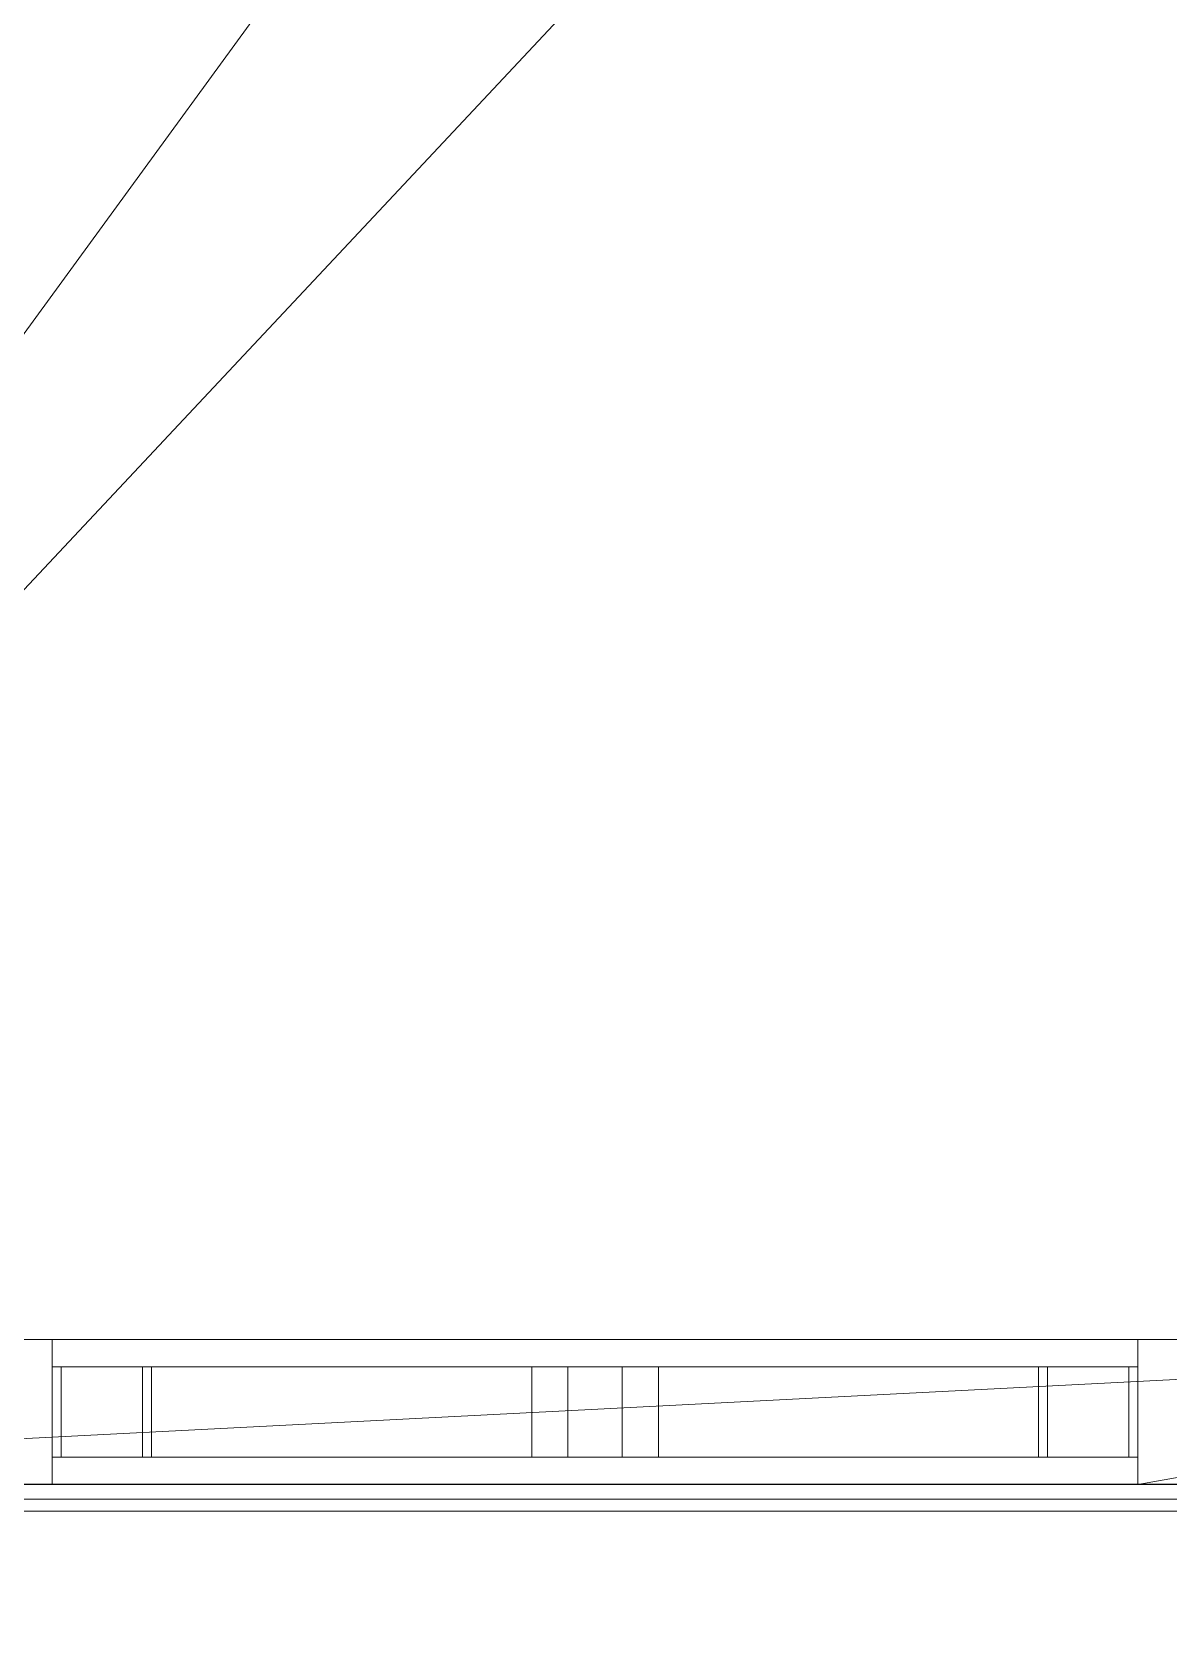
# Model space of a CAD drawing. Header units: millimetres. Extents: x -40035 to 35850, y -22604 to 20487.
# Drawn here: x 24765 to 26650, y -19821 to -17166 of the extents above; entities that cross this region are included whole.
import ezdxf

# ---------------------------------------------------------------- set-up
doc = ezdxf.new("R2010")
doc.units = ezdxf.units.MM
for name, color, linetype, lineweight in [('A-FLOR', 192, 'Continuous', 9), ('A-GLAZ-CWMG', 51, 'Continuous', 9), ('A-WALL', 113, 'Continuous', 9), ('I-WALL', 2, 'Continuous', 9), ('S-FNDN', 32, 'Continuous', 9)]:
    doc.layers.add(name, color=color, linetype=linetype, lineweight=lineweight)

# ---------------------------------------------------------------- blocks, each defined once
blk = doc.blocks.new('Pfosten rechteckig - 6 x 12-728818-_3D_')
at = {"layer": 'A-GLAZ-CWMG'}
mesh = blk.add_polyface(dxfattribs=at)
corners = [(0, 75), (-150, 75), (-150, -75), (0, -75)]
mesh.append_faces([[corners[k] for k in face] for face in [(2, 3, 0, 1)]])
mesh = blk.add_polyface(dxfattribs=at)
corners = [(-150, 75), (0, 75), (0, 75, -100), (-150, 75, -100)]
mesh.append_faces([[corners[k] for k in face] for face in [(0, 1, 2, 3)]])
mesh = blk.add_polyface(dxfattribs=at)
corners = [(-150, -75), (-150, 75), (-150, 75, -100), (-150, -75, -100)]
mesh.append_faces([[corners[k] for k in face] for face in [(0, 1, 2, 3)]])
mesh = blk.add_polyface(dxfattribs=at)
corners = [(0, 75), (0, -75), (0, -75, -100), (0, 75, -100)]
mesh.append_faces([[corners[k] for k in face] for face in [(0, 1, 2, 3)]])
mesh = blk.add_polyface(dxfattribs=at)
corners = [(0, -75), (-150, -75), (-150, -75, -100), (0, -75, -100)]
mesh.append_faces([[corners[k] for k in face] for face in [(0, 1, 2, 3)]])
blk = doc.blocks.new('Pfosten rechteckig - 6 x 12-728804-_3D_')
at = {"layer": 'A-GLAZ-CWMG'}
mesh = blk.add_polyface(dxfattribs=at)
corners = [(0, 75), (-150, 75), (-150, -75), (0, -75)]
mesh.append_faces([[corners[k] for k in face] for face in [(2, 3, 0, 1)]])
mesh = blk.add_polyface(dxfattribs=at)
corners = [(-150, 75), (0, 75), (0, 75, -90), (-150, 75, -90)]
mesh.append_faces([[corners[k] for k in face] for face in [(3, 0, 1, 2)]])
mesh = blk.add_polyface(dxfattribs=at)
corners = [(-150, -75), (-150, 75), (-150, 75, -90), (-150, -75, -90)]
mesh.append_faces([[corners[k] for k in face] for face in [(0, 1, 2, 3)]])
mesh = blk.add_polyface(dxfattribs=at)
corners = [(0, 75), (0, -75), (0, -75, -90), (0, 75, -90)]
mesh.append_faces([[corners[k] for k in face] for face in [(0, 1, 2, 3)]])
mesh = blk.add_polyface(dxfattribs=at)
corners = [(0, -75), (-150, -75), (-150, -75, -90), (0, -75, -90)]
mesh.append_faces([[corners[k] for k in face] for face in [(3, 0, 1, 2)]])
blk = doc.blocks.new('Pfosten rechteckig - 6 x 12-728810-_3D_')
at = {"layer": 'A-GLAZ-CWMG'}
mesh = blk.add_polyface(dxfattribs=at)
corners = [(75, 75), (-75, 75), (-75, -75), (75, -75)]
mesh.append_faces([[corners[k] for k in face] for face in [(2, 3, 0, 1)]])
mesh = blk.add_polyface(dxfattribs=at)
corners = [(-75, 75), (75, 75), (75, 75, -100), (-75, 75, -100)]
mesh.append_faces([[corners[k] for k in face] for face in [(0, 1, 2, 3)]])
mesh = blk.add_polyface(dxfattribs=at)
corners = [(-75, -75), (-75, 75), (-75, 75, -100), (-75, -75, -100)]
mesh.append_faces([[corners[k] for k in face] for face in [(0, 1, 2, 3)]])
mesh = blk.add_polyface(dxfattribs=at)
corners = [(75, 75), (75, -75), (75, -75, -100), (75, 75, -100)]
mesh.append_faces([[corners[k] for k in face] for face in [(0, 1, 2, 3)]])
mesh = blk.add_polyface(dxfattribs=at)
corners = [(75, -75), (-75, -75), (-75, -75, -100), (75, -75, -100)]
mesh.append_faces([[corners[k] for k in face] for face in [(0, 1, 2, 3)]])
blk = doc.blocks.new('Pfosten rechteckig - 6 x 12-997213-_3D_')
at = {"layer": 'A-GLAZ-CWMG'}
mesh = blk.add_polyface(dxfattribs=at)
corners = [(0, 75), (-150, 75), (-150, -75), (0, -75)]
mesh.append_faces([[corners[k] for k in face] for face in [(2, 3, 0, 1)]])
mesh = blk.add_polyface(dxfattribs=at)
corners = [(0, 75, -630), (0, -75, -630), (-150, -75, -630), (-150, 75, -630)]
mesh.append_faces([[corners[k] for k in face] for face in [(0, 1, 2, 3)]])
mesh = blk.add_polyface(dxfattribs=at)
corners = [(-150, 75), (0, 75), (0, 75, -630), (-150, 75, -630)]
mesh.append_faces([[corners[k] for k in face] for face in [(0, 1, 2, 3)]])
mesh = blk.add_polyface(dxfattribs=at)
corners = [(-150, -75), (-150, 75), (-150, 75, -630), (-150, -75, -630)]
mesh.append_faces([[corners[k] for k in face] for face in [(0, 1, 2, 3)]])
mesh = blk.add_polyface(dxfattribs=at)
corners = [(0, 75), (0, -75), (0, -75, -630), (0, 75, -630)]
mesh.append_faces([[corners[k] for k in face] for face in [(0, 1, 2, 3)]])
mesh = blk.add_polyface(dxfattribs=at)
corners = [(0, -75), (-150, -75), (-150, -75, -630), (0, -75, -630)]
mesh.append_faces([[corners[k] for k in face] for face in [(0, 1, 2, 3)]])
blk = doc.blocks.new('Pfosten rechteckig - 6 x 12-997211-_3D_')
at = {"layer": 'A-GLAZ-CWMG'}
mesh = blk.add_polyface(dxfattribs=at)
corners = [(0, 75), (-150, 75), (-150, -75), (0, -75)]
mesh.append_faces([[corners[k] for k in face] for face in [(2, 3, 0, 1)]])
mesh = blk.add_polyface(dxfattribs=at)
corners = [(0, 75, -630), (0, -75, -630), (-150, -75, -630), (-150, 75, -630)]
mesh.append_faces([[corners[k] for k in face] for face in [(0, 1, 2, 3)]])
mesh = blk.add_polyface(dxfattribs=at)
corners = [(-150, 75), (0, 75), (0, 75, -630), (-150, 75, -630)]
mesh.append_faces([[corners[k] for k in face] for face in [(0, 1, 2, 3)]])
mesh = blk.add_polyface(dxfattribs=at)
corners = [(-150, -75), (-150, 75), (-150, 75, -630), (-150, -75, -630)]
mesh.append_faces([[corners[k] for k in face] for face in [(0, 1, 2, 3)]])
mesh = blk.add_polyface(dxfattribs=at)
corners = [(0, 75), (0, -75), (0, -75, -630), (0, 75, -630)]
mesh.append_faces([[corners[k] for k in face] for face in [(0, 1, 2, 3)]])
mesh = blk.add_polyface(dxfattribs=at)
corners = [(0, -75), (-150, -75), (-150, -75, -630), (0, -75, -630)]
mesh.append_faces([[corners[k] for k in face] for face in [(0, 1, 2, 3)]])
blk = doc.blocks.new('Pfosten rechteckig - 6 x 12-727933-_3D_')
at = {"layer": 'A-GLAZ-CWMG'}
mesh = blk.add_polyface(dxfattribs=at)
corners = [(0, 75, -90), (0, -75, -90), (-150, -75, -90), (-150, 75, -90)]
mesh.append_faces([[corners[k] for k in face] for face in [(0, 1, 2, 3)]])
mesh = blk.add_polyface(dxfattribs=at)
corners = [(-150, 75), (0, 75), (0, 75, -90), (-150, 75, -90)]
mesh.append_faces([[corners[k] for k in face] for face in [(0, 1, 2, 3)]])
mesh = blk.add_polyface(dxfattribs=at)
corners = [(-150, -75), (-150, 75), (-150, 75, -90), (-150, -75, -90)]
mesh.append_faces([[corners[k] for k in face] for face in [(3, 0, 1, 2)]])
mesh = blk.add_polyface(dxfattribs=at)
corners = [(0, 75), (0, -75), (0, -75, -90), (0, 75, -90)]
mesh.append_faces([[corners[k] for k in face] for face in [(3, 0, 1, 2)]])
mesh = blk.add_polyface(dxfattribs=at)
corners = [(0, -75), (-150, -75), (-150, -75, -90), (0, -75, -90)]
mesh.append_faces([[corners[k] for k in face] for face in [(0, 1, 2, 3)]])
blk = doc.blocks.new('Pfosten rechteckig - 6 x 12-729088-_3D_')
at = {"layer": 'A-GLAZ-CWMG'}
mesh = blk.add_polyface(dxfattribs=at)
corners = [(-150, 75), (0, 75), (0, 75, -1510), (-150, 75, -1510)]
mesh.append_faces([[corners[k] for k in face] for face in [(3, 0, 1, 2)]])
mesh = blk.add_polyface(dxfattribs=at)
corners = [(-150, -75), (-150, 75), (-150, 75, -1510), (-150, -75, -1510)]
mesh.append_faces([[corners[k] for k in face] for face in [(0, 1, 2, 3)]])
mesh = blk.add_polyface(dxfattribs=at)
corners = [(0, 75), (0, -75), (0, -75, -1510), (0, 75, -1510)]
mesh.append_faces([[corners[k] for k in face] for face in [(0, 1, 2, 3)]])
mesh = blk.add_polyface(dxfattribs=at)
corners = [(0, -75), (-150, -75), (-150, -75, -1510), (0, -75, -1510)]
mesh.append_faces([[corners[k] for k in face] for face in [(3, 0, 1, 2)]])
blk = doc.blocks.new('Pfosten rechteckig - 6 x 12-727904-_3D_')
at = {"layer": 'A-GLAZ-CWMG'}
mesh = blk.add_polyface(dxfattribs=at)
corners = [(75, 75, -90), (75, -75, -90), (-75, -75, -90), (-75, 75, -90)]
mesh.append_faces([[corners[k] for k in face] for face in [(0, 1, 2, 3)]])
mesh = blk.add_polyface(dxfattribs=at)
corners = [(-75, 75), (75, 75), (75, 75, -90), (-75, 75, -90)]
mesh.append_faces([[corners[k] for k in face] for face in [(0, 1, 2, 3)]])
mesh = blk.add_polyface(dxfattribs=at)
corners = [(-75, -75), (-75, 75), (-75, 75, -90), (-75, -75, -90)]
mesh.append_faces([[corners[k] for k in face] for face in [(0, 1, 2, 3)]])
mesh = blk.add_polyface(dxfattribs=at)
corners = [(75, 75), (75, -75), (75, -75, -90), (75, 75, -90)]
mesh.append_faces([[corners[k] for k in face] for face in [(0, 1, 2, 3)]])
mesh = blk.add_polyface(dxfattribs=at)
corners = [(75, -75), (-75, -75), (-75, -75, -90), (75, -75, -90)]
mesh.append_faces([[corners[k] for k in face] for face in [(0, 1, 2, 3)]])
blk = doc.blocks.new('Pfosten rechteckig - 6 x 12-728488-_3D_')
at = {"layer": 'A-GLAZ-CWMG'}
mesh = blk.add_polyface(dxfattribs=at)
corners = [(-150, 75), (0, 75), (0, 75, -800), (-150, 75, -800)]
mesh.append_faces([[corners[k] for k in face] for face in [(3, 0, 1, 2)]])
mesh = blk.add_polyface(dxfattribs=at)
corners = [(-150, -75), (-150, 75), (-150, 75, -800), (-150, -75, -800)]
mesh.append_faces([[corners[k] for k in face] for face in [(3, 0, 1, 2)]])
mesh = blk.add_polyface(dxfattribs=at)
corners = [(0, 75), (0, -75), (0, -75, -800), (0, 75, -800)]
mesh.append_faces([[corners[k] for k in face] for face in [(3, 0, 1, 2)]])
mesh = blk.add_polyface(dxfattribs=at)
corners = [(0, -75), (-150, -75), (-150, -75, -800), (0, -75, -800)]
mesh.append_faces([[corners[k] for k in face] for face in [(3, 0, 1, 2)]])
blk = doc.blocks.new('Pfosten rechteckig - 6 x 12-728821-_3D_')
at = {"layer": 'A-GLAZ-CWMG'}
mesh = blk.add_polyface(dxfattribs=at)
corners = [(0, 75, -100), (0, -75, -100), (-150, -75, -100), (-150, 75, -100)]
mesh.append_faces([[corners[k] for k in face] for face in [(0, 1, 2, 3)]])
mesh = blk.add_polyface(dxfattribs=at)
corners = [(-150, 75), (0, 75), (0, 75, -100), (-150, 75, -100)]
mesh.append_faces([[corners[k] for k in face] for face in [(0, 1, 2, 3)]])
mesh = blk.add_polyface(dxfattribs=at)
corners = [(-150, -75), (-150, 75), (-150, 75, -100), (-150, -75, -100)]
mesh.append_faces([[corners[k] for k in face] for face in [(3, 0, 1, 2)]])
mesh = blk.add_polyface(dxfattribs=at)
corners = [(0, 75), (0, -75), (0, -75, -100), (0, 75, -100)]
mesh.append_faces([[corners[k] for k in face] for face in [(3, 0, 1, 2)]])
mesh = blk.add_polyface(dxfattribs=at)
corners = [(0, -75), (-150, -75), (-150, -75, -100), (0, -75, -100)]
mesh.append_faces([[corners[k] for k in face] for face in [(0, 1, 2, 3)]])
blk = doc.blocks.new('Pfosten rechteckig - 6 x 12-728478-_3D_')
at = {"layer": 'A-GLAZ-CWMG'}
mesh = blk.add_polyface(dxfattribs=at)
corners = [(-75, 75), (75, 75), (75, 75, -800), (-75, 75, -800)]
mesh.append_faces([[corners[k] for k in face] for face in [(3, 0, 1, 2)]])
mesh = blk.add_polyface(dxfattribs=at)
corners = [(-75, -75), (-75, 75), (-75, 75, -800), (-75, -75, -800)]
mesh.append_faces([[corners[k] for k in face] for face in [(3, 0, 1, 2)]])
mesh = blk.add_polyface(dxfattribs=at)
corners = [(75, 75), (75, -75), (75, -75, -800), (75, 75, -800)]
mesh.append_faces([[corners[k] for k in face] for face in [(3, 0, 1, 2)]])
mesh = blk.add_polyface(dxfattribs=at)
corners = [(75, -75), (-75, -75), (-75, -75, -800), (75, -75, -800)]
mesh.append_faces([[corners[k] for k in face] for face in [(3, 0, 1, 2)]])
blk = doc.blocks.new('Pfosten rechteckig - 6 x 12-997209-_3D_')
at = {"layer": 'A-GLAZ-CWMG'}
mesh = blk.add_polyface(dxfattribs=at)
corners = [(75, 75), (-75, 75), (-75, -75), (75, -75)]
mesh.append_faces([[corners[k] for k in face] for face in [(2, 3, 0, 1)]])
mesh = blk.add_polyface(dxfattribs=at)
corners = [(75, 75, -630), (75, -75, -630), (-75, -75, -630), (-75, 75, -630)]
mesh.append_faces([[corners[k] for k in face] for face in [(0, 1, 2, 3)]])
mesh = blk.add_polyface(dxfattribs=at)
corners = [(-75, 75), (75, 75), (75, 75, -630), (-75, 75, -630)]
mesh.append_faces([[corners[k] for k in face] for face in [(0, 1, 2, 3)]])
mesh = blk.add_polyface(dxfattribs=at)
corners = [(-75, -75), (-75, 75), (-75, 75, -630), (-75, -75, -630)]
mesh.append_faces([[corners[k] for k in face] for face in [(0, 1, 2, 3)]])
mesh = blk.add_polyface(dxfattribs=at)
corners = [(75, 75), (75, -75), (75, -75, -630), (75, 75, -630)]
mesh.append_faces([[corners[k] for k in face] for face in [(0, 1, 2, 3)]])
mesh = blk.add_polyface(dxfattribs=at)
corners = [(75, -75), (-75, -75), (-75, -75, -630), (75, -75, -630)]
mesh.append_faces([[corners[k] for k in face] for face in [(0, 1, 2, 3)]])
blk = doc.blocks.new('Pfosten rechteckig - 6 x 12-729089-_3D_')
at = {"layer": 'A-GLAZ-CWMG'}
mesh = blk.add_polyface(dxfattribs=at)
corners = [(-150, 75), (0, 75), (0, 75, -1510), (-150, 75, -1510)]
mesh.append_faces([[corners[k] for k in face] for face in [(0, 1, 2, 3)]])
mesh = blk.add_polyface(dxfattribs=at)
corners = [(-150, -75), (-150, 75), (-150, 75, -1510), (-150, -75, -1510)]
mesh.append_faces([[corners[k] for k in face] for face in [(0, 1, 2, 3)]])
mesh = blk.add_polyface(dxfattribs=at)
corners = [(0, 75), (0, -75), (0, -75, -1510), (0, 75, -1510)]
mesh.append_faces([[corners[k] for k in face] for face in [(0, 1, 2, 3)]])
mesh = blk.add_polyface(dxfattribs=at)
corners = [(0, -75), (-150, -75), (-150, -75, -1510), (0, -75, -1510)]
mesh.append_faces([[corners[k] for k in face] for face in [(0, 1, 2, 3)]])
blk = doc.blocks.new('Pfosten rechteckig - 6 x 12-728490-_3D_')
at = {"layer": 'A-GLAZ-CWMG'}
mesh = blk.add_polyface(dxfattribs=at)
corners = [(-150, 75), (0, 75), (0, 75, -800), (-150, 75, -800)]
mesh.append_faces([[corners[k] for k in face] for face in [(3, 0, 1, 2)]])
mesh = blk.add_polyface(dxfattribs=at)
corners = [(-150, -75), (-150, 75), (-150, 75, -800), (-150, -75, -800)]
mesh.append_faces([[corners[k] for k in face] for face in [(3, 0, 1, 2)]])
mesh = blk.add_polyface(dxfattribs=at)
corners = [(0, 75), (0, -75), (0, -75, -800), (0, 75, -800)]
mesh.append_faces([[corners[k] for k in face] for face in [(3, 0, 1, 2)]])
mesh = blk.add_polyface(dxfattribs=at)
corners = [(0, -75), (-150, -75), (-150, -75, -800), (0, -75, -800)]
mesh.append_faces([[corners[k] for k in face] for face in [(3, 0, 1, 2)]])
blk = doc.blocks.new('Pfosten rechteckig - 6 x 12-729081-_3D_')
at = {"layer": 'A-GLAZ-CWMG'}
mesh = blk.add_polyface(dxfattribs=at)
corners = [(-75, 75), (75, 75), (75, 75, -1510), (-75, 75, -1510)]
mesh.append_faces([[corners[k] for k in face] for face in [(0, 1, 2, 3)]])
mesh = blk.add_polyface(dxfattribs=at)
corners = [(-75, -75), (-75, 75), (-75, 75, -1510), (-75, -75, -1510)]
mesh.append_faces([[corners[k] for k in face] for face in [(0, 1, 2, 3)]])
mesh = blk.add_polyface(dxfattribs=at)
corners = [(75, 75), (75, -75), (75, -75, -1510), (75, 75, -1510)]
mesh.append_faces([[corners[k] for k in face] for face in [(0, 1, 2, 3)]])
mesh = blk.add_polyface(dxfattribs=at)
corners = [(75, -75), (-75, -75), (-75, -75, -1510), (75, -75, -1510)]
mesh.append_faces([[corners[k] for k in face] for face in [(0, 1, 2, 3)]])

msp = doc.modelspace()

# ---------------------------------------------------------------- block references
at = {"layer": 'A-GLAZ-CWMG', "rotation": 180}
for name, p in [('Pfosten rechteckig - 6 x 12-728804-_3D_', (24798.4, -19453, 2500)), ('Pfosten rechteckig - 6 x 12-729088-_3D_', (24798.4, -19453, 2410)), ('Pfosten rechteckig - 6 x 12-728821-_3D_', (24798.4, -19453, 100)), ('Pfosten rechteckig - 6 x 12-728490-_3D_', (24798.4, -19453, 900))]:
    msp.add_blockref(name, p, dxfattribs=at)
at = {"layer": 'A-GLAZ-CWMG', "extrusion": (0, 0, -1), "rotation": 180}
for name, p in [('Pfosten rechteckig - 6 x 12-728810-_3D_', (-24888.4, -19453)), ('Pfosten rechteckig - 6 x 12-727904-_3D_', (-24888.4, -19453, -2410)), ('Pfosten rechteckig - 6 x 12-728478-_3D_', (-24888.4, -19453, -100)), ('Pfosten rechteckig - 6 x 12-729081-_3D_', (-24888.4, -19453, -900)), ('Pfosten rechteckig - 6 x 12-728810-_3D_', (-25668.4, -19453)), ('Pfosten rechteckig - 6 x 12-728478-_3D_', (-25668.4, -19453, -100)), ('Pfosten rechteckig - 6 x 12-727904-_3D_', (-25668.4, -19453, -2410)), ('Pfosten rechteckig - 6 x 12-729081-_3D_', (-25668.4, -19453, -900)), ('Pfosten rechteckig - 6 x 12-728810-_3D_', (-25728.4, -19453)), ('Pfosten rechteckig - 6 x 12-728478-_3D_', (-25728.4, -19453, -100)), ('Pfosten rechteckig - 6 x 12-727904-_3D_', (-25728.4, -19453, -2410)), ('Pfosten rechteckig - 6 x 12-729081-_3D_', (-25728.4, -19453, -900)), ('Pfosten rechteckig - 6 x 12-728810-_3D_', (-26508.4, -19453)), ('Pfosten rechteckig - 6 x 12-727904-_3D_', (-26508.4, -19453, -2410)), ('Pfosten rechteckig - 6 x 12-728478-_3D_', (-26508.4, -19453, -100)), ('Pfosten rechteckig - 6 x 12-729081-_3D_', (-26508.4, -19453, -900)), ('Pfosten rechteckig - 6 x 12-728818-_3D_', (-26598.4, -19453)), ('Pfosten rechteckig - 6 x 12-727933-_3D_', (-26598.4, -19453, -2410)), ('Pfosten rechteckig - 6 x 12-728488-_3D_', (-26598.4, -19453, -100)), ('Pfosten rechteckig - 6 x 12-729089-_3D_', (-26598.4, -19453, -900))]:
    msp.add_blockref(name, p, dxfattribs=at)
at = {"layer": 'A-GLAZ-CWMG', "extrusion": (-1, 0, 0), "rotation": 270}
for p in [(19453, 0, -24963.4), (19453, 0, -25803.4)]:
    msp.add_blockref('Pfosten rechteckig - 6 x 12-997213-_3D_', p, dxfattribs=at)
at = {"layer": 'A-GLAZ-CWMG', "extrusion": (1, 0, 0), "rotation": 90}
for name, p in [('Pfosten rechteckig - 6 x 12-997209-_3D_', (-19453, 2410, 25593.4)), ('Pfosten rechteckig - 6 x 12-997209-_3D_', (-19453, 100, 25593.4)), ('Pfosten rechteckig - 6 x 12-997211-_3D_', (-19453, 2500, 25593.4)), ('Pfosten rechteckig - 6 x 12-997209-_3D_', (-19453, 900, 25593.4)), ('Pfosten rechteckig - 6 x 12-997211-_3D_', (-19453, 2500, 26433.4)), ('Pfosten rechteckig - 6 x 12-997209-_3D_', (-19453, 2410, 26433.4)), ('Pfosten rechteckig - 6 x 12-997209-_3D_', (-19453, 100, 26433.4)), ('Pfosten rechteckig - 6 x 12-997209-_3D_', (-19453, 900, 26433.4))]:
    msp.add_blockref(name, p, dxfattribs=at)

# ---------------------------------------------------------------- meshes
at = {"layer": 'A-FLOR'}
mesh = msp.add_polyface(dxfattribs=at)
corners = [(35708.4, -19573, 4300), (35708.4, 15367.4, 4300), (22023.4, 15367.4, 4300), (22023.4, 18917.4, 4300), (-33711.6, 18917.4, 4300), (-33711.6, 6517.4, 4300), (-39715.4, 6517.4, 4300), (-39715.4, 2191.3, 4300), (-39591.6, 2191.3, 4300), (-39591.6, 6397.4, 4300), (21318.4, 6397.4, 4300), (21318.4, -767.6, 4300), (20018.4, -767.6, 4300), (20018.4, -2467.6, 4300), (21083.4, -2467.6, 4300), (21083.4, -2287.6, 4300), (21318.4, -2287.6, 4300), (21318.4, -11702.6, 4300), (-39591.6, -11702.6, 4300), (-39591.6, -1458.7, 4300), (-39715.4, -1458.7, 4300), (-39715.4, -11822.6, 4300), (-33714.6, -11822.6, 4300), (-33714.6, -21222.6, 4300), (-31115.5, -21222.6, 4300), (-30206.2, -22450.3, 4300), (-28926.2, -22450.3, 4300), (-27996.5, -21222.6, 4300), (-7441.6, -21222.6, 4300), (-6513.1, -22476.2, 4300), (-5153.1, -22476.2, 4300), (-4203.9, -21222.6, 4300), (16285.4, -21222.6, 4300), (17202, -22460.1, 4300), (18551.8, -22460.1, 4300), (19488.9, -21222.6, 4300), (22024.6, -21222.6, 4300), (22024.6, -19573, 4300), (22144.6, -19573, 4300), (22144.6, -11942.6, 4300), (28098.4, -11942.6, 4300), (28098.4, 6606.5, 4300), (22168.9, 6606.5, 4300), (22168.9, 7667.4, 4300), (28098.4, 7667.4, 4300), (28098.4, 7684.4, 4300), (29453.4, 7684.4, 4300), (29453.4, -13074.8, 4300), (28098.4, -13074.8, 4300), (23360.7, -13074.8, 4300), (23360.7, -19573, 4300), (-33594.6, -12527.6, 4300), (-32514.6, -12527.6, 4300), (-32514.6, -11942.6, 4300), (-28326.7, -11942.6, 4300), (-28326.7, -14852.6, 4300), (-33594.6, -14852.6, 4300), (-33591.6, 9482.4, 4300), (-28884.6, 9482.4, 4300), (-28884.6, 6637.4, 4300), (-32514.6, 6637.4, 4300), (-32514.6, 7197.4, 4300), (-32914.6, 7197.4, 4300), (-32914.6, 7162.4, 4300), (-33591.6, 7162.4, 4300), (-8951.7, 6617.4, 4300), (-28414.6, 6617.4, 4300), (-28414.6, 9482.4, 4300), (-8951.7, 9482.4, 4300)]
mesh.append_faces([[corners[k] for k in face] for face in [(9, 6, 7, 8), (63, 60, 61, 62)]], dxfattribs={"vtx0": -1})
mesh.append_faces([[corners[k] for k in face] for face in [(31, 17, 54), (16, 41, 11, 15), (58, 67, 4, 57)]], dxfattribs={"vtx0": -1, "vtx1": -1, "vtx2": -1})
mesh.append_faces([[corners[k] for k in face] for face in [(28, 31, 54, 55), (55, 24, 27, 28), (5, 66, 59, 60)]], dxfattribs={"vtx0": -1, "vtx1": -1, "vtx3": -1})
mesh.append_faces([[corners[k] for k in face] for face in [(56, 23, 24, 55), (18, 21, 22, 17), (42, 10, 11, 41), (65, 9, 10), (16, 40, 41), (2, 45, 46, 1), (59, 66, 67, 58), (5, 64, 57, 4), (9, 5, 6)]], dxfattribs={"vtx0": -1, "vtx2": -1})
mesh.append_faces([[corners[k] for k in face] for face in [(17, 31, 32, 37), (22, 53, 54, 17), (10, 42, 43, 2)]], dxfattribs={"vtx0": -1, "vtx2": -1, "vtx3": -1})
mesh.append_faces([[corners[k] for k in face] for face in [(68, 2, 3, 4)]], dxfattribs={"vtx0": -1, "vtx3": -1})
mesh.append_faces([[corners[k] for k in face] for face in [(20, 21, 18, 19)]], dxfattribs={"vtx1": -1})
mesh.append_faces([[corners[k] for k in face] for face in [(50, 0, 47), (11, 12, 15), (67, 68, 4)]], dxfattribs={"vtx1": -1, "vtx2": -1})
mesh.append_faces([[corners[k] for k in face] for face in [(68, 65, 10, 2), (65, 66, 5, 9), (63, 64, 5, 60)]], dxfattribs={"vtx1": -1, "vtx2": -1, "vtx3": -1})
mesh.append_faces([[corners[k] for k in face] for face in [(39, 40, 16, 17), (46, 47, 0, 1), (56, 51, 22, 23)]], dxfattribs={"vtx1": -1, "vtx3": -1})
mesh.append_faces([[corners[k] for k in face] for face in [(48, 49, 50, 47), (13, 14, 15, 12)]], dxfattribs={"vtx2": -1})
mesh.append_faces([[corners[k] for k in face] for face in [(35, 36, 37, 32), (37, 38, 39, 17), (51, 52, 53, 22), (43, 44, 45, 2)]], dxfattribs={"vtx2": -1, "vtx3": -1})
mesh.append_faces([[corners[k] for k in face] for face in [(32, 33, 34, 35), (28, 29, 30, 31), (24, 25, 26, 27)]], dxfattribs={"vtx3": -1})
mesh = msp.add_polyface(dxfattribs=at)
corners = [(22023.4, 18917.4, 4000), (22023.4, 15367.4, 4000), (35708.4, 15367.4, 4000), (35708.4, -19573, 4000), (23360.7, -19573, 4000), (23360.7, -13074.8, 4000), (28098.4, -13074.8, 4000), (29453.4, -13074.8, 4000), (29453.4, 7684.4, 4000), (28098.4, 7684.4, 4000), (28098.4, 7667.4, 4000), (22168.9, 7667.4, 4000), (22168.9, 6606.5, 4000), (28098.4, 6606.5, 4000), (28098.4, -11942.6, 4000), (22144.6, -11942.6, 4000), (22144.6, -19573, 4000), (22024.6, -19573, 4000), (22024.6, -21222.6, 4000), (19488.9, -21222.6, 4000), (18551.8, -22460.1, 4000), (17202, -22460.1, 4000), (16285.4, -21222.6, 4000), (-4203.9, -21222.6, 4000), (-5153.1, -22476.2, 4000), (-6513.1, -22476.2, 4000), (-7441.6, -21222.6, 4000), (-27996.5, -21222.6, 4000), (-28926.2, -22450.3, 4000), (-30206.2, -22450.3, 4000), (-31115.5, -21222.6, 4000), (-33714.6, -21222.6, 4000), (-33714.6, -11822.6, 4000), (-39715.4, -11822.6, 4000), (-39715.4, -1458.7, 4000), (-39591.6, -1458.7, 4000), (-39591.6, -11702.6, 4000), (21318.4, -11702.6, 4000), (21318.4, -2287.6, 4000), (21083.4, -2287.6, 4000), (21083.4, -2467.6, 4000), (20018.4, -2467.6, 4000), (20018.4, -767.6, 4000), (21318.4, -767.6, 4000), (21318.4, 6397.4, 4000), (-39591.6, 6397.4, 4000), (-39591.6, 2191.3, 4000), (-39715.4, 2191.3, 4000), (-39715.4, 6517.4, 4000), (-33711.6, 6517.4, 4000), (-33711.6, 18917.4, 4000), (-32514.6, -12527.6, 4000), (-33594.6, -12527.6, 4000), (-33594.6, -14852.6, 4000), (-28326.7, -14852.6, 4000), (-28326.7, -11942.6, 4000), (-32514.6, -11942.6, 4000), (-28884.6, 9482.4, 4000), (-33591.6, 9482.4, 4000), (-33591.6, 7162.4, 4000), (-32914.6, 7162.4, 4000), (-32914.6, 7197.4, 4000), (-32514.6, 7197.4, 4000), (-32514.6, 6637.4, 4000), (-28884.6, 6637.4, 4000), (-28414.6, 6617.4, 4000), (-8951.7, 6617.4, 4000), (-8951.7, 9482.4, 4000), (-28414.6, 9482.4, 4000)]
mesh.append_faces([[corners[k] for k in face] for face in [(6, 4, 5), (30, 28, 29), (36, 33, 34, 35)]], dxfattribs={"vtx0": -1})
mesh.append_faces([[corners[k] for k in face] for face in [(33, 36, 32)]], dxfattribs={"vtx0": -1, "vtx1": -1})
mesh.append_faces([[corners[k] for k in face] for face in [(23, 26, 55, 37)]], dxfattribs={"vtx0": -1, "vtx1": -1, "vtx2": -1, "vtx3": -1})
mesh.append_faces([[corners[k] for k in face] for face in [(30, 54, 27, 28), (43, 13, 38, 39), (50, 68, 57, 58)]], dxfattribs={"vtx0": -1, "vtx1": -1, "vtx3": -1})
mesh.append_faces([[corners[k] for k in face] for face in [(7, 3, 4, 6), (38, 14, 15, 37), (3, 7, 8, 2), (53, 31, 32, 52), (39, 42, 43)]], dxfattribs={"vtx0": -1, "vtx2": -1})
mesh.append_faces([[corners[k] for k in face] for face in [(32, 36, 37, 55), (49, 65, 66, 45), (67, 0, 1, 44), (49, 63, 64, 65), (49, 59, 60, 63)]], dxfattribs={"vtx0": -1, "vtx2": -1, "vtx3": -1})
mesh.append_faces([[corners[k] for k in face] for face in [(47, 48, 45, 46), (62, 63, 60, 61)]], dxfattribs={"vtx1": -1})
mesh.append_faces([[corners[k] for k in face] for face in [(55, 56, 32), (13, 14, 38), (66, 67, 44), (44, 45, 66), (48, 49, 45)]], dxfattribs={"vtx1": -1, "vtx2": -1})
mesh.append_faces([[corners[k] for k in face] for face in [(22, 23, 37, 17), (11, 12, 44, 1)]], dxfattribs={"vtx1": -1, "vtx2": -1, "vtx3": -1})
mesh.append_faces([[corners[k] for k in face] for face in [(30, 31, 53, 54), (26, 27, 54, 55), (43, 44, 12, 13), (8, 9, 1, 2), (50, 0, 67, 68), (68, 65, 64, 57), (58, 59, 49, 50)]], dxfattribs={"vtx1": -1, "vtx3": -1})
mesh.append_faces([[corners[k] for k in face] for face in [(20, 21, 22, 19), (24, 25, 26, 23)]], dxfattribs={"vtx2": -1})
mesh.append_faces([[corners[k] for k in face] for face in [(17, 18, 19, 22), (15, 16, 17, 37), (56, 51, 52, 32), (9, 10, 11, 1)]], dxfattribs={"vtx2": -1, "vtx3": -1})
mesh.append_faces([[corners[k] for k in face] for face in [(39, 40, 41, 42)]], dxfattribs={"vtx3": -1})
mesh = msp.add_polyface(dxfattribs=at)
corners = [(35708.4, -19573, 4000), (35708.4, -19573, 4300), (23360.7, -19573, 4300), (23360.7, -19573, 4000), (22024.6, -19573, 4300), (22024.6, -19573, 4000), (22144.6, -19573, 4000), (22144.6, -19573, 4300)]
mesh.append_faces([[corners[k] for k in face] for face in [(2, 3, 0, 1), (5, 6, 7, 4)]])
at = {"layer": 'A-WALL'}
mesh = msp.add_polyface(dxfattribs=at)
corners = [(23268.4, -19333), (23268.4, -19333, 4000), (23443.4, -19333, 4000), (23683.4, -19333, 4000), (27713.4, -19333, 4000), (27953.4, -19333, 4000), (32203.4, -19333, 4000), (32443.4, -19333, 4000), (35468.4, -19333, 4000), (35468.4, -19333), (32443.4, -19333), (32203.4, -19333), (30918.4, -19333), (30918.4, -19333, 2500), (29118.4, -19333, 2500), (29118.4, -19333), (27953.4, -19333), (27713.4, -19333), (26598.4, -19333), (26598.4, -19333, 2500), (24798.4, -19333, 2500), (24798.4, -19333), (23683.4, -19333), (23443.4, -19333)]
mesh.append_faces([[corners[k] for k in face] for face in [(13, 10, 11, 12)]], dxfattribs={"vtx0": -1})
mesh.append_faces([[corners[k] for k in face] for face in [(2, 20, 1)]], dxfattribs={"vtx0": -1, "vtx1": -1})
mesh.append_faces([[corners[k] for k in face] for face in [(10, 13, 7)]], dxfattribs={"vtx0": -1, "vtx1": -1, "vtx2": -1})
mesh.append_faces([[corners[k] for k in face] for face in [(5, 13, 14, 19)]], dxfattribs={"vtx0": -1, "vtx2": -1, "vtx3": -1})
mesh.append_faces([[corners[k] for k in face] for face in [(20, 23, 0, 1)]], dxfattribs={"vtx0": -1, "vtx3": -1})
mesh.append_faces([[corners[k] for k in face] for face in [(9, 10, 7, 8), (22, 23, 20, 21)]], dxfattribs={"vtx1": -1})
mesh.append_faces([[corners[k] for k in face] for face in [(6, 7, 13, 5), (3, 4, 20, 2)]], dxfattribs={"vtx1": -1, "vtx2": -1})
mesh.append_faces([[corners[k] for k in face] for face in [(19, 20, 4, 5)]], dxfattribs={"vtx1": -1, "vtx3": -1})
mesh.append_faces([[corners[k] for k in face] for face in [(17, 18, 19, 16)]], dxfattribs={"vtx2": -1})
mesh.append_faces([[corners[k] for k in face] for face in [(14, 15, 16, 19)]], dxfattribs={"vtx2": -1, "vtx3": -1})
mesh = msp.add_polyface(dxfattribs=at)
corners = [(23268.4, -19573), (23268.4, -19333), (23443.4, -19333), (23683.4, -19333), (24798.4, -19333), (24798.4, -19573), (35468.4, -19333), (35468.4, -19573), (30918.4, -19573), (30918.4, -19333), (32203.4, -19333), (32443.4, -19333), (29118.4, -19333), (29118.4, -19573), (26598.4, -19573), (26598.4, -19333), (27713.4, -19333), (27953.4, -19333)]
mesh.append_faces([[corners[k] for k in face] for face in [(5, 0, 3, 4), (10, 11, 8, 9), (13, 14, 17, 12)]], dxfattribs={"vtx1": -1})
mesh.append_faces([[corners[k] for k in face] for face in [(0, 1, 2, 3), (11, 6, 7, 8), (14, 15, 16, 17)]], dxfattribs={"vtx3": -1})
mesh = msp.add_polyface(dxfattribs=at)
corners = [(35468.4, -19333, 4000), (32443.4, -19333, 4000), (32203.4, -19333, 4000), (27953.4, -19333, 4000), (27713.4, -19333, 4000), (23683.4, -19333, 4000), (23443.4, -19333, 4000), (23268.4, -19333, 4000), (23268.4, -19573, 4000), (35468.4, -19573, 4000)]
mesh.append_faces([[corners[k] for k in face] for face in [(8, 5, 6, 7)]], dxfattribs={"vtx0": -1})
mesh.append_faces([[corners[k] for k in face] for face in [(9, 2, 3, 8)]], dxfattribs={"vtx0": -1, "vtx2": -1})
mesh.append_faces([[corners[k] for k in face] for face in [(8, 3, 4, 5)]], dxfattribs={"vtx0": -1, "vtx3": -1})
mesh.append_faces([[corners[k] for k in face] for face in [(9, 0, 1, 2)]], dxfattribs={"vtx3": -1})
mesh = msp.add_polyface(dxfattribs=at)
corners = [(26598.4, -19333, 2500), (26598.4, -19573, 2500), (24798.4, -19573, 2500), (24798.4, -19333, 2500)]
mesh.append_faces([[corners[k] for k in face] for face in [(1, 2, 3, 0)]])
mesh = msp.add_polyface(dxfattribs=at)
corners = [(24798.4, -19333, 2500), (24798.4, -19573, 2500), (24798.4, -19573), (24798.4, -19333)]
mesh.append_faces([[corners[k] for k in face] for face in [(3, 0, 1, 2)]])
mesh = msp.add_polyface(dxfattribs=at)
corners = [(26598.4, -19573, 2500), (26598.4, -19333, 2500), (26598.4, -19333), (26598.4, -19573)]
mesh.append_faces([[corners[k] for k in face] for face in [(3, 0, 1, 2)]])
mesh = msp.add_polyface(dxfattribs=at)
corners = [(23268.4, -19573, 4000), (23268.4, -19573), (24798.4, -19573), (24798.4, -19573, 2500), (26598.4, -19573, 2500), (26598.4, -19573), (29118.4, -19573), (29118.4, -19573, 2500), (30918.4, -19573, 2500), (30918.4, -19573), (35468.4, -19573), (35468.4, -19573, 4000)]
mesh.append_faces([[corners[k] for k in face] for face in [(0, 3, 4, 7)]], dxfattribs={"vtx0": -1, "vtx2": -1, "vtx3": -1})
mesh.append_faces([[corners[k] for k in face] for face in [(7, 8, 11, 0)]], dxfattribs={"vtx1": -1, "vtx3": -1})
mesh.append_faces([[corners[k] for k in face] for face in [(1, 2, 3, 0)]], dxfattribs={"vtx2": -1})
mesh.append_faces([[corners[k] for k in face] for face in [(4, 5, 6, 7), (8, 9, 10, 11)]], dxfattribs={"vtx3": -1})
at = {"layer": 'I-WALL'}
mesh = msp.add_polyface(dxfattribs=at)
corners = [(35749.8, -19597.6, 3780.2), (23324.8, -19597.6, 3780.2), (23324.8, -19597.6, 4398.1), (35749.8, -19597.6, 4398.1)]
mesh.append_faces([[corners[k] for k in face] for face in [(3, 0, 1, 2)]])
mesh = msp.add_polyface(dxfattribs=at)
corners = [(23324.8, -19597.6, 3780.2), (35749.8, -19597.6, 3780.2), (35749.8, -19617.6, 3780.2), (23324.8, -19617.6, 3780.2)]
mesh.append_faces([[corners[k] for k in face] for face in [(0, 1, 2, 3)]])
mesh = msp.add_polyface(dxfattribs=at)
corners = [(35749.8, -19597.6, 4398.1), (23324.8, -19597.6, 4398.1), (23324.8, -19617.6, 4398.1), (35749.8, -19617.6, 4398.1)]
mesh.append_faces([[corners[k] for k in face] for face in [(0, 1, 2, 3)]])
mesh = msp.add_polyface(dxfattribs=at)
corners = [(35749.8, -19617.6, 3780.2), (35749.8, -19617.6, 4398.1), (23324.8, -19617.6, 4398.1), (23324.8, -19617.6, 3780.2)]
mesh.append_faces([[corners[k] for k in face] for face in [(2, 3, 0, 1)]])
at = {"layer": 'S-FNDN'}
mesh = msp.add_polyface(dxfattribs=at)
corners = [(-33835.4, 6637.4, -1400), (-33835.4, 7349.3, -1400), (-33835.4, 8977.2, -1400), (-33835.4, 19037.4, -1400), (22144.6, 19037.4, -1400), (22144.6, 15367.4, -1400), (35704.6, 15367.4, -1400), (35704.6, -19572.6, -1400), (22144.6, -19572.6, -1400), (22144.6, -21342.6, -1400), (19541.2, -21342.6, -1400), (16218.6, -21342.6, -1400), (-4158.6, -21342.6, -1400), (-7441.6, -21342.6, -1400), (-33835.4, -21342.6, -1400), (-33835.4, -14330.7, -1400), (-33835.4, -12702.8, -1400), (-33835.4, -11942.6, -1400), (-39835.4, -11942.6, -1400), (-39835.4, 6637.4, -1400)]
mesh.append_faces([[corners[k] for k in face] for face in [(5, 2, 3, 4)]], dxfattribs={"vtx0": -1})
mesh.append_faces([[corners[k] for k in face] for face in [(5, 12, 1, 2)]], dxfattribs={"vtx0": -1, "vtx1": -1, "vtx3": -1})
mesh.append_faces([[corners[k] for k in face] for face in [(13, 16, 17, 0)]], dxfattribs={"vtx0": -1, "vtx2": -1, "vtx3": -1})
mesh.append_faces([[corners[k] for k in face] for face in [(11, 12, 5, 8)]], dxfattribs={"vtx1": -1, "vtx2": -1, "vtx3": -1})
mesh.append_faces([[corners[k] for k in face] for face in [(12, 13, 0, 1)]], dxfattribs={"vtx1": -1, "vtx3": -1})
mesh.append_faces([[corners[k] for k in face] for face in [(6, 7, 8, 5)]], dxfattribs={"vtx2": -1})
mesh.append_faces([[corners[k] for k in face] for face in [(13, 14, 15, 16), (8, 9, 10, 11), (17, 18, 19, 0)]], dxfattribs={"vtx3": -1})
mesh = msp.add_polyface(dxfattribs=at)
corners = [(-33835.4, 6637.4), (-39835.4, 6637.4), (-39835.4, -11942.6), (-33835.4, -11942.6), (-33835.4, -12702.8), (-33835.4, -14330.7), (-33835.4, -21342.6), (-7441.6, -21342.6), (-4158.6, -21342.6), (16218.6, -21342.6), (19541.2, -21342.6), (22144.6, -21342.6), (22144.6, -19572.6), (35704.6, -19572.6), (35704.6, 15367.4), (22144.6, 15367.4), (22144.6, 19037.4), (-33835.4, 19037.4), (-33835.4, 8977.2), (-33835.4, 7349.3)]
mesh.append_faces([[corners[k] for k in face] for face in [(7, 4, 5, 6)]], dxfattribs={"vtx0": -1})
mesh.append_faces([[corners[k] for k in face] for face in [(4, 7, 3)]], dxfattribs={"vtx0": -1, "vtx1": -1})
mesh.append_faces([[corners[k] for k in face] for face in [(8, 15, 19, 0), (0, 3, 7, 8)]], dxfattribs={"vtx0": -1, "vtx1": -1, "vtx3": -1})
mesh.append_faces([[corners[k] for k in face] for face in [(15, 8, 9, 12)]], dxfattribs={"vtx0": -1, "vtx2": -1, "vtx3": -1})
mesh.append_faces([[corners[k] for k in face] for face in [(17, 18, 15, 16), (14, 15, 12, 13)]], dxfattribs={"vtx1": -1})
mesh.append_faces([[corners[k] for k in face] for face in [(18, 19, 15)]], dxfattribs={"vtx1": -1, "vtx2": -1})
mesh.append_faces([[corners[k] for k in face] for face in [(1, 2, 3, 0), (10, 11, 12, 9)]], dxfattribs={"vtx2": -1})
mesh = msp.add_polyface(dxfattribs=at)
corners = [(22144.6, -19572.6, -1400), (35704.6, -19572.6, -1400), (35704.6, -19572.6), (22144.6, -19572.6)]
mesh.append_faces([[corners[k] for k in face] for face in [(0, 1, 2, 3)]])

doc.saveas('drawing.dxf')
